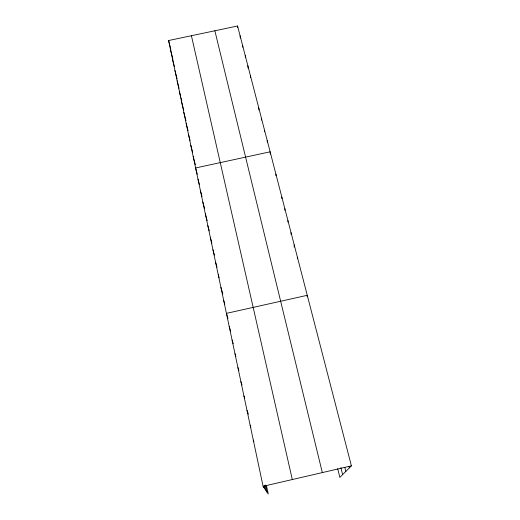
<?xml version="1.0" encoding="UTF-8"?>
<svg xmlns="http://www.w3.org/2000/svg" width="520" height="520" viewBox="0 0 520 520"><rect width="100%" height="100%" fill="white"/><g stroke="black" fill="none" stroke-linecap="round" stroke-linejoin="round"><path stroke-width="0.78" d="M291.038 234.202L291.044 232.615M294.164 247.097L294.197 244.803M297.349 258.778L297.394 257.159M307.144 296.881L307.262 295.302L226.434 313.365L227.962 318.474M266.487 485.745L268.255 494L263.088 486.31L168.603 40.528L237.575 26L351.397 465.855L339.859 477.386L337.675 468.715M263.088 486.31L351.397 465.855M253.286 440.07L253.897 441.5M250.12 425.132L250.906 427.122M247 410.416L248.404 414.187M243.932 395.928L244.673 398.028M240.903 381.654L242.034 384.963M237.926 367.588L238.875 370.468M234.988 353.73L235.859 356.454M232.096 340.08L233.233 343.726M229.242 326.625L230.666 331.279M223.659 300.293L224.796 304.142M220.928 287.404L222.827 293.95M218.238 274.703L219.108 277.745M215.586 262.178L217.009 267.221M212.966 249.828L214.428 255.073M210.386 237.647L211.887 243.081M207.838 225.635L209.248 230.789M205.328 213.785L207.188 220.63M202.852 202.092L204.536 208.364M200.408 190.561L201.994 196.514M197.997 179.186L199.414 184.535M197.269 174.233L195.611 167.96L270.133 151.814L270.257 154.089M193.193 156.546L195.351 164.756M188.455 134.18L190.073 140.426M190.808 145.288L192.602 152.165M348.946 466.323L349.349 467.896M186.134 123.221L188.052 130.663M181.578 101.731L183.755 110.247M183.839 112.405L185.984 120.757M344.838 467.493L345.839 471.406M179.348 91.202L180.661 96.369M181.038 97.851L181.792 100.802M340.853 467.571L342.635 474.611M174.967 70.538L177.093 78.943M177.144 80.802L179.049 88.322M168.603 40.528L170.865 49.556M170.697 50.401L172.933 59.306M172.822 60.405L174.382 66.618M214.864 30.784L322.329 472.582M191.412 35.724L292.305 479.538M265.493 485.03L267.007 492.147M264.563 485.257L265.577 490.016M263.679 486.154L264.004 487.669M237.575 26L237.738 27.547M240.103 35.757L240.338 38.038M242.658 45.63L242.814 47.229M245.245 55.634L245.394 57.213M247.871 65.773L248.086 68.094M250.523 76.037L250.66 77.564M258.707 107.653L258.882 109.967M261.508 118.469L261.619 120.094M264.394 130.227L264.498 131.814M267.221 140.549L267.312 142.103M275.906 174.129L275.971 175.682M281.84 197.047L281.879 198.64M284.863 208.741L284.889 210.288M287.931 220.597L287.944 222.099"/></g></svg>
